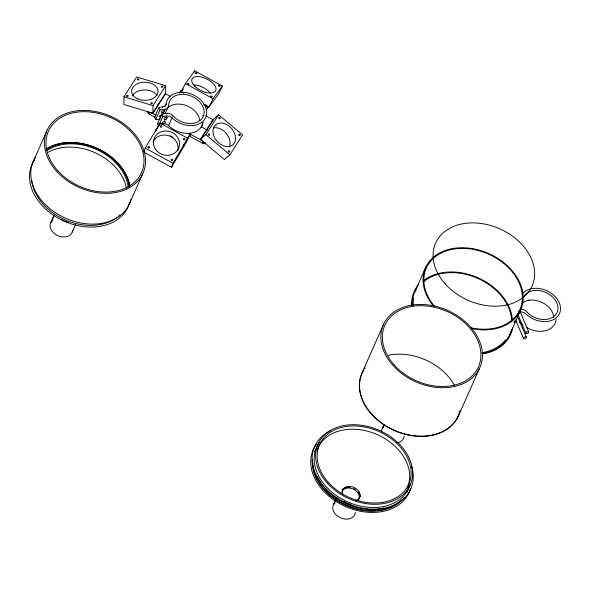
<?xml version="1.0" encoding="UTF-8"?>
<svg xmlns="http://www.w3.org/2000/svg" width="590" height="590" viewBox="0 0 590 590"><rect width="100%" height="100%" fill="white"/><g stroke="black" fill="none" stroke-linecap="round" stroke-linejoin="round"><path stroke-width="0.89" d="M123.959 96.797L123.922 104.482L152.928 113.28L165.65 93.419L165.687 85.734L136.681 76.936L123.959 96.797L152.965 105.595L152.928 113.28M144.646 152.559L171.55 167.302L186.344 142.308L187.723 138.252L160.03 123.074L145.236 148.068L143.857 152.124L144.779 150.561M159.204 125.508L160.03 123.074M171.55 167.302L172.929 163.246L187.723 138.252M33.202 161.653L46.839 130.877M50.895 222.467L54.125 215.173M51.315 221.803L54.192 215.321M155.406 116.982L154.691 117.063L148.946 113.914L149.572 112.491A2.655 1.851 2.9 0 1 148.031 111.259M158.555 126.149L162.862 116.429L166.712 115.979A5.281 3.909 23.9 0 1 172.059 117.875A21.115 15.642 23.9 0 0 203.727 120.53A21.115 15.642 23.9 0 0 192.65 94.599A21.115 15.642 23.9 0 0 166.129 104.002A5.281 3.909 23.9 0 1 162.833 106.893L158.983 107.343L154.668 117.063L155.731 119.541L160.325 119.01M155.731 119.541L160.038 109.821L158.983 107.343M162.589 107.446L162.833 106.893M165.053 106.429L166.129 104.002M158.489 125.995L157.493 123.671L161.808 113.951L167.059 113.339A5.281 3.909 23.9 0 1 172.722 115.574A18.474 13.688 23.9 0 0 201.264 119.401A18.474 13.688 23.9 0 0 191.337 96.163A18.474 13.688 23.9 0 0 168.607 105.934A5.281 3.909 23.9 0 1 165.296 109.209L163.142 114.077M155.708 131.246A2.64 1.954 23.9 0 1 155.93 130.265L159.433 124.202L160.148 124.121M165.377 113.228L165.915 112.019M166.188 111.407L168.607 105.934M166.793 113.944L167.059 113.339M166.712 115.979L166.151 117.24A1.586 0.833 -23.1 0 0 164.219 118.391A1.586 0.833 -23.1 0 0 165.296 119.187L164.182 121.68A1.586 0.833 -23.1 0 0 162.25 122.831A1.586 0.833 -23.1 0 0 163.327 123.627M129.026 204.693L142.669 173.91A52.532 38.91 23.9 0 0 85.683 110.448A52.532 38.91 23.9 0 0 56.611 171.277A52.532 38.91 23.9 0 0 142.669 173.91M180.525 91.87L181.16 90.447A2.655 1.446 25.9 0 1 182.649 89.96M172.457 116.178L172.722 115.574M160.871 124.04L163.268 123.76A5.281 3.909 23.9 0 1 168.615 125.655L172.059 117.875M189.051 135.899L202.488 143.259L203.115 141.836L200.578 139.8L188.785 133.333M362.223 372.497L383.773 323.873M415.183 291.136L425.928 266.894M333.542 504.583L336.772 497.289M333.962 503.919L336.838 497.436M382.386 428.325L384.001 424.682M382.814 427.662L384.252 424.424M457.973 416.938L479.523 368.308A52.783 39.102 23.9 0 0 422.403 304.462A52.783 39.102 23.9 0 0 393.014 365.498A52.783 39.102 23.9 0 0 479.523 368.308M514.015 322.892L515.129 320.385M516.98 316.203L519.569 310.355M509.598 334.95L520.336 310.709M72.319 231.951L75.579 224.62M183.66 93.087L181.285 91.789L185.356 83.544L194.7 70.859L222.393 86.037L218.322 94.282L208.985 106.967L204.236 104.364M193.881 72.511L194.7 70.859M208.985 106.967L213.049 98.722L222.393 86.037M152.965 105.595L165.687 85.734M157.751 104.467L158.091 103.928M149.572 112.491L152.574 113.487L165.296 93.633L170.377 96.413M179.537 92.822L181.16 90.447M155.93 130.265L156.593 129.24M156.756 128.981L157.25 128.207M157.906 127.182L158.4 126.408M179.788 93.028L180.157 92.453M186.049 141.062L186.344 140.604M186.632 140.147L190.423 134.232L186.219 141.394M206.058 109.821L207.813 107.092L203.963 104.983M202.658 115.736L203.026 115.161M206.367 109.947L208.218 107.048A2.64 1.954 23.9 0 0 208.425 106.525M200.46 139.328L213.182 119.468L218.639 114.755L242.579 134.97L229.857 154.831L224.406 159.543L200.46 139.328L205.91 134.616L218.639 114.755M200.578 139.8L213.3 119.94L205.681 115.765M181.285 91.789L183.365 88.972M160.038 109.821L165.296 109.209M156.269 115.035L152.574 113.487M157.493 123.671L158.481 123.561M519.554 312.103L520.52 311.992A5.281 3.909 23.9 0 1 525.86 313.88A21.115 15.642 23.9 0 0 555.529 318.371A21.115 15.642 23.9 0 0 552.447 294.189A21.115 15.642 23.9 0 0 523.197 292.965M514.664 321.889L516.206 321.712A5.281 3.909 23.9 0 1 516.877 321.675M185.356 83.544L213.049 98.722M211.168 121.186L211.98 121.629M201.397 126.835L207.363 130.206M170.09 135.796L173.077 137.426M145.236 148.068L172.929 163.246M205.91 134.616L229.857 154.831M520.498 312.656L528.758 331.978A1.586 0.833 -23.1 0 1 526.789 333.549A1.586 0.833 -23.1 0 1 526.317 332.185A1.586 0.833 -23.1 0 1 528.758 331.978M517.924 314.684L525.823 333.166M518.168 317.914L526.428 337.229A1.586 0.833 -23.1 0 1 524.458 338.808A1.586 0.833 -23.1 0 1 523.986 337.443A1.586 0.833 -23.1 0 1 526.428 337.229M515.594 319.942L523.492 338.417M161.808 113.951L162.862 116.429M527.799 300.118A21.115 15.642 23.9 0 1 529.171 299.993M519.606 322.288A5.281 3.909 23.9 0 1 521.553 323.608A21.115 15.642 23.9 0 0 522.615 324.589M556.141 319.507A21.115 15.642 23.9 0 1 526.966 327.664M522.121 303.179A18.474 13.688 23.9 0 1 541.554 302.213A18.474 13.688 23.9 0 1 553.649 317.368M520.867 309.344A5.281 3.909 23.9 0 1 526.531 311.579A18.474 13.688 23.9 0 0 553.877 316.491A18.474 13.688 23.9 0 0 548.84 294.078A18.474 13.688 23.9 0 0 523.337 297.367M522.416 301.947A18.474 13.688 23.9 0 1 522.489 300.391M410.271 483.866A50.416 37.347 23.9 0 1 346.802 501.537A50.416 37.347 23.9 0 1 319.47 442.301M317.088 450.436A48.83 36.174 23.9 0 1 376.214 434.174A48.83 36.174 23.9 0 1 406.975 488.284M342.856 494.634A9.241 6.844 23.9 0 1 347.709 486.492A9.241 6.844 23.9 0 1 359.199 492.016A9.241 6.844 23.9 0 1 355.438 500.681M411.614 466.425A52.532 38.91 23.9 0 1 382.246 508.55A52.532 38.91 23.9 0 1 319.36 480.739A52.532 38.91 23.9 0 1 330.71 430.641M341.861 491.986A9.241 6.844 23.9 0 1 353.808 489.294A9.241 6.844 23.9 0 1 358.189 500.217M355.298 512.393A11.748 8.703 23.9 0 1 340.083 517.644A11.748 8.703 23.9 0 1 335.054 502.746M342.252 489.575A10.163 7.53 23.9 0 1 350.202 487.414M353.771 488.52A10.163 7.53 23.9 0 1 355.342 489.375M358.182 491.861A10.163 7.53 23.9 0 1 360.239 496.684M350.998 504.413A11.748 8.703 23.9 0 1 344.022 501.544M401.473 499.929A50.416 37.347 23.9 0 1 347.112 505.549A50.416 37.347 23.9 0 1 312.737 462.287M314.677 451.704A50.416 37.347 23.9 0 1 315.768 449.27M409.276 485.098A50.416 37.347 23.9 0 1 406.731 492.68M383.839 508.012A48.83 36.174 23.9 0 1 317.258 476.233M404.312 497.481A50.939 37.738 23.9 0 1 347.525 506.146A50.939 37.738 23.9 0 1 312.353 459.418M409.777 485.246A50.939 37.738 23.9 0 1 409.165 487.886M410.662 488.409A52.532 38.91 23.9 0 1 344.103 505.918A52.532 38.91 23.9 0 1 316.417 444.211M388.368 355.291A51.205 37.93 23.9 0 1 454.352 385.115M460.148 410.67A52.783 39.102 23.9 0 1 393.958 430.339A52.783 39.102 23.9 0 1 364.945 367.961M459.544 412.049A52.532 38.91 23.9 0 1 394.74 430.471A52.532 38.91 23.9 0 1 363.706 370.291M404.143 436.143A11.748 8.703 23.9 0 1 396.782 442.802M381.597 432.323A11.748 8.703 23.9 0 1 383.898 426.489M505.578 339.81A51.205 37.93 23.9 0 1 481.868 352.768M413.148 305.473A51.205 37.93 23.9 0 1 413.686 298.289M423.804 281.57A51.205 37.93 23.9 0 1 477.834 278.399A51.205 37.93 23.9 0 1 511.633 320.613M512.651 327.988A52.783 39.102 23.9 0 1 483.387 353.838M411.628 305.244A52.783 39.102 23.9 0 1 418.767 284.358M511.567 329.493A52.045 38.556 23.9 0 1 482.192 353.425M412.336 305.347A52.045 38.556 23.9 0 1 416.879 288.104M424.387 280.088A52.045 38.556 23.9 0 1 478.999 278.237A52.045 38.556 23.9 0 1 512.445 320.739M433.657 306.335A52.045 38.556 23.9 0 1 452.272 248.611A52.045 38.556 23.9 0 1 522.253 289.852A52.045 38.556 23.9 0 1 471.277 328.512M434.299 306.055A51.205 37.93 23.9 0 1 452.611 249.26A51.205 37.93 23.9 0 1 521.457 289.838A51.205 37.93 23.9 0 1 471.307 327.863M45.961 149.13A50.939 37.738 23.9 0 1 96.295 148.002A50.939 37.738 23.9 0 1 129.852 185.762M46.33 149.477A50.416 37.347 23.9 0 1 96.893 148.702A50.416 37.347 23.9 0 1 129.557 187.03M130.943 199.435A52.532 38.91 23.9 0 1 65.468 218.182A52.532 38.91 23.9 0 1 35.71 157.029M72.651 230.277A11.748 8.703 23.9 0 1 57.437 235.528A11.748 8.703 23.9 0 1 52.407 220.623M68.352 222.297A11.748 8.703 23.9 0 1 61.375 219.428M47.421 152.67A48.83 36.174 23.9 0 1 95.064 152.707A48.83 36.174 23.9 0 1 126.481 188.284M129.63 202.392A52.532 38.91 23.9 0 1 64.155 221.139A52.532 38.91 23.9 0 1 34.404 159.986M48.063 148.518A52.532 38.91 23.9 0 1 50.098 147.625M128.974 184.301A52.532 38.91 23.9 0 1 129.409 185.843M119.814 215.011A50.416 37.347 23.9 0 1 118.723 216.014M116.975 217.437A50.416 37.347 23.9 0 1 65.379 219.967A50.416 37.347 23.9 0 1 31.735 180.437M46.455 149.196A50.416 37.347 23.9 0 1 96.082 148.002A50.416 37.347 23.9 0 1 129.424 185.127M46.927 150.664A48.83 36.174 23.9 0 1 96.553 149.491A48.83 36.174 23.9 0 1 128.266 187.384M216.309 125.891A2.655 1.954 46.2 0 1 216.029 126.002M203.13 122.159A21.115 15.642 23.9 0 1 189.685 133.266A21.115 15.642 23.9 0 1 168.615 125.655M164.861 106.03A21.115 15.642 23.9 0 1 165.539 105.182M180.606 91.76A2.64 1.954 23.9 0 1 180.805 91.546M206.176 104.88A1.055 0.575 25.9 0 1 205.932 104.725M205.63 143.141A2.64 1.954 23.9 0 1 202.488 143.259M204.966 142.559A2.655 1.954 46.2 0 1 203.13 141.814M156.239 130.029A2.655 2.36 20.2 0 1 156.586 128.863M184.028 144.307A2.655 2.36 20.2 0 1 183.18 144.963M148.946 113.914A2.64 1.954 23.9 0 1 147.596 111.178M167.346 108.036A18.474 13.688 23.9 0 1 186.396 105.64A18.474 13.688 23.9 0 1 199.759 120.382M164.61 123.376A1.571 0.708 -15.2 0 1 163.246 123.745M190.312 135.007A21.115 15.642 23.9 0 1 189.125 135.176M202.348 123.384A21.115 15.642 23.9 0 1 201.227 127.536M166.579 118.937A1.571 0.708 -15.2 0 1 165.215 119.305M166.188 117.145A1.571 1.121 -36.4 0 1 167.022 117.513M167.073 117.491A1.564 0.981 -18 0 1 166.432 118.863M160.834 116.945A1.586 0.833 -23.1 0 1 159.507 116.075A1.586 0.833 -23.1 0 1 161.999 115.153M164.219 121.584A1.571 1.121 -36.4 0 1 165.053 121.953M165.104 121.931A1.564 0.981 -18 0 1 164.463 123.303M153.053 141.851A13.194 12.058 18.8 0 1 169.042 135.818A13.194 12.058 18.8 0 1 177.885 150.428M132.271 96.037A13.194 9.049 0.3 0 1 144.462 89.901A13.194 9.049 0.3 0 1 157.08 95.691M193.299 84.798A13.194 6.483 26.3 0 1 210.099 92.918M213.344 127.927A13.194 9.639 49.2 0 1 225.955 133.052A13.194 9.639 49.2 0 1 229.569 146.283M327.354 483.173A50.416 37.347 23.9 0 0 409.91 485.57A50.416 37.347 23.9 0 0 355.106 424.726A50.416 37.347 23.9 0 0 327.354 483.173M328.512 482.583A48.83 36.174 23.9 0 0 408.472 484.914A48.83 36.174 23.9 0 0 355.387 425.98A48.83 36.174 23.9 0 0 328.512 482.583M445.244 283.967A52.783 39.102 23.9 0 0 531.752 286.777A52.783 39.102 23.9 0 0 474.633 222.931A52.783 39.102 23.9 0 0 445.244 283.967M394.172 364.915A51.205 37.93 23.9 0 0 478.084 367.644A51.205 37.93 23.9 0 0 422.683 305.716A51.205 37.93 23.9 0 0 394.172 364.915M162.324 112.594A1.586 0.833 -23.1 0 0 164.293 111.023A1.586 0.833 -23.1 0 0 161.852 111.23A1.586 0.833 -23.1 0 0 162.324 112.594M156.815 150.863A13.194 12.058 18.8 0 0 178.947 147.485A13.194 12.058 18.8 0 0 163.681 131.135A13.194 12.058 18.8 0 0 156.815 150.863M183.608 139.535A0.789 0.723 18.8 0 0 184.935 139.328A0.789 0.723 18.8 0 0 184.021 138.348A0.789 0.723 18.8 0 0 183.608 139.535M171.277 160.362A0.789 0.723 18.8 0 0 172.605 160.156A0.789 0.723 18.8 0 0 171.69 159.175A0.789 0.723 18.8 0 0 171.277 160.362M148.201 147.714A0.789 0.723 18.8 0 0 149.528 147.507A0.789 0.723 18.8 0 0 148.606 146.527A0.789 0.723 18.8 0 0 148.201 147.714M160.524 126.887A0.789 0.723 18.8 0 0 161.859 126.68A0.789 0.723 18.8 0 0 160.937 125.7A0.789 0.723 18.8 0 0 160.524 126.887M137.817 98.914A13.194 9.049 0.3 0 0 158.009 91.627A13.194 9.049 0.3 0 0 138.643 83.249A13.194 9.049 0.3 0 0 137.817 98.914M161.785 87.121A0.789 0.546 0.3 0 0 163.002 86.678A0.789 0.546 0.3 0 0 161.837 86.177A0.789 0.546 0.3 0 0 161.785 87.121M151.188 103.67A0.789 0.546 0.3 0 0 152.397 103.228A0.789 0.546 0.3 0 0 151.239 102.726A0.789 0.546 0.3 0 0 151.188 103.67M127.02 96.332A0.789 0.546 0.3 0 0 128.229 95.897A0.789 0.546 0.3 0 0 127.064 95.396A0.789 0.546 0.3 0 0 127.02 96.332M137.618 79.783A0.789 0.546 0.3 0 0 138.827 79.348A0.789 0.546 0.3 0 0 137.669 78.846A0.789 0.546 0.3 0 0 137.618 79.783M194.73 86.206A13.194 6.483 26.3 0 0 215.409 91.118A13.194 6.483 26.3 0 0 201.47 77.054A13.194 6.483 26.3 0 0 194.73 86.206M210.969 96.487A0.789 0.391 26.3 0 0 212.216 96.782A0.789 0.391 26.3 0 0 211.375 95.934A0.789 0.391 26.3 0 0 210.969 96.487M218.757 85.919A0.789 0.391 26.3 0 0 219.996 86.206A0.789 0.391 26.3 0 0 219.163 85.366A0.789 0.391 26.3 0 0 218.757 85.919M195.681 73.271A0.789 0.391 26.3 0 0 196.92 73.558A0.789 0.391 26.3 0 0 196.079 72.718A0.789 0.391 26.3 0 0 195.681 73.271M187.893 83.839A0.789 0.391 26.3 0 0 189.132 84.134A0.789 0.391 26.3 0 0 188.299 83.286A0.789 0.391 26.3 0 0 187.893 83.839M213.388 134.491A13.194 9.639 49.2 0 0 232.379 145.169A13.194 9.639 49.2 0 0 226.973 124.726A13.194 9.639 49.2 0 0 213.388 134.491M218.919 118.074A0.789 0.575 49.2 0 0 220.055 118.715A0.789 0.575 49.2 0 0 219.731 117.491A0.789 0.575 49.2 0 0 218.919 118.074M208.314 134.631A0.789 0.575 49.2 0 0 209.457 135.265A0.789 0.575 49.2 0 0 209.133 134.041A0.789 0.575 49.2 0 0 208.314 134.631M228.271 151.475A0.789 0.575 49.2 0 0 229.414 152.117A0.789 0.575 49.2 0 0 229.09 150.885A0.789 0.575 49.2 0 0 228.271 151.475M238.876 134.926A0.789 0.575 49.2 0 0 240.012 135.567A0.789 0.575 49.2 0 0 239.688 134.336A0.789 0.575 49.2 0 0 238.876 134.926M57.835 170.753A50.939 37.738 23.9 0 0 141.253 173.18A50.939 37.738 23.9 0 0 85.874 111.702A50.939 37.738 23.9 0 0 57.835 170.753"/></g></svg>
